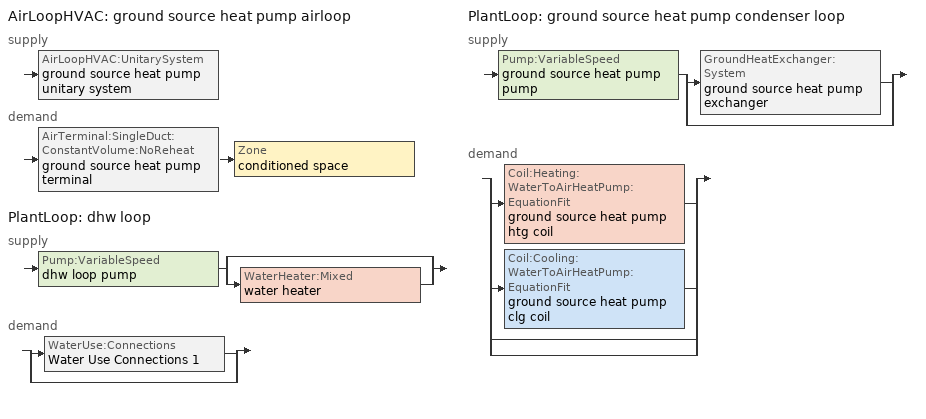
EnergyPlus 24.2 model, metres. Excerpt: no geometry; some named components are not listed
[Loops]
AirLoopHVAC 'ground source heat pump airloop'
 supply: AirLoopHVAC:UnitarySystem 'ground source heat pump unitary system'
 demand: AirTerminal:SingleDuct:ConstantVolume:NoReheat 'ground source heat pump terminal' > Zone 'conditioned space'
PlantLoop 'dhw loop'
 supply: Pump:VariableSpeed 'dhw loop pump' > split
  | bypass
  | WaterHeater:Mixed 'water heater'
 demand: split
  | WaterUse:Connections 'Water Use Connections 1'
  | bypass
PlantLoop 'ground source heat pump condenser loop'
 supply: Pump:VariableSpeed 'ground source heat pump pump' > split
  | GroundHeatExchanger:System 'ground source heat pump exchanger'
  | bypass
 demand: split
  | Coil:Heating:WaterToAirHeatPump:EquationFit 'ground source heat pump htg coil'
  | Coil:Cooling:WaterToAirHeatPump:EquationFit 'ground source heat pump clg coil'
  | bypass
  | bypass
[ZoneControl:Thermostat]
conditioned space Thermostat: Zone or ZoneList=conditioned space; Control Type Schedule=conditioned space Thermostat Schedule; Control 1=conditioned space temperature setpoint; Temperature Difference Between Cutout And Setpoint {deltaC}=0
[ThermostatSetpoint:DualSetpoint]
conditioned space temperature setpoint: Heating Setpoint Temperature Schedule=heating setpoint; Cooling Setpoint Temperature Schedule=cooling setpoint
[AirLoopHVAC:UnitarySystem] Control Type=Load; Controlling Zone or Thermostat Location=conditioned space; Dehumidification Control Type=None; Availability Schedule=Always On Discrete; Fan Placement=BlowThrough; DX Heating Coil Sizing Ratio=1; Use DOAS DX Cooling Coil=No; Minimum Supply Air Temperature {C}=2; Latent Load Control=SensibleOnlyLoadControl; Heating Supply Air Flow Rate Method=SupplyAirFlowRate; No Load Supply Air Flow Rate Method=SupplyAirFlowRate; No Load Supply Air Flow Rate {m3/s}=0; No Load Supply Air Flow Rate Control Set To Low Speed=Yes; Ancillary On-Cycle Electric Power {W}=0; Ancillary Off-Cycle Electric Power {W}=0
Name | Supply Fan | Supply Air Fan Operating Mode Schedule | Heating Coil | Cooling Supply Air Flow Rate Method | Heating Supply Air Flow Rate {m3/s} | Maximum Supply Air Temperature {C} | Maximum Outdoor Dry-Bulb Temperature for Supplemental Heater Operation {C} | Cooling Coil | Supplemental Heating Coil | Cooling Supply Air Flow Rate {m3/s}
unit heater unitary system | unit heater supply fan | unit heater auto fan schedule | unit heater htg coil | None | 0.00141584 | 48.8889 | 21
ground source heat pump unitary system | ground source heat pump supply fan | ground source heat pump auto fan schedule | ground source heat pump htg coil | SupplyAirFlowRate | 0.600789 | 93.3333 | 4.44444 | ground source heat pump clg coil | ground source heat pump backup htg coil | 0.567753
[Fan:SystemModel] Availability Schedule=Always On Discrete; Speed Control Method=Discrete; Electric Power Minimum Flow Rate Fraction=0.2; Design Pressure Rise {Pa}=500; Motor Efficiency=1; Motor In Air Stream Fraction=1; Design Electric Power Consumption {W}=Autosize; Design Power Sizing Method=PowerPerFlow; Electric Power Per Unit Flow Rate Per Unit Pressure {W/((m3/s)-Pa)}=1.66667; Fan Total Efficiency=0.7; Motor Loss Radiative Fraction=0
Name | Design Maximum Air Flow Rate {m3/s} | Electric Power Per Unit Flow Rate {W/(m3/s)} | Number of Speeds | Speed Flow Fraction 1 | Speed Electric Power Fraction 1 | Speed Flow Fraction 2 | Speed Electric Power Fraction 2
unit heater supply fan | 0.00141584 | 1e-06 | 1 | 1 | 1
ground source heat pump supply fan | 0.600789 | 794.58 | 2 | 0.94501 | 0.84394 | 1 | 1
[Coil:Heating:Fuel]
unit heater htg coil: Availability Schedule=Always On Discrete; Fuel Type=OtherFuel1; Burner Efficiency=0.3; Nominal Capacity {W}=0.293071; On Cycle Parasitic Electric Load {W}=0; Off Cycle Parasitic Fuel Load {W}=0
[AirTerminal:SingleDuct:ConstantVolume:NoReheat]
ground source heat pump terminal: Availability Schedule=Always On Discrete; Maximum Air Flow Rate {m3/s}=0.600789
[Zone equipment]
conditioned space: unit heater unitary system, ground source heat pump terminal
[AirLoopHVAC]
ground source heat pump airloop: Design Supply Air Flow Rate {m3/s}=0.600789; Design Return Air Flow Fraction of Supply Air Flow=1
[Sizing:System]
ground source heat pump airloop: Type of Load to Size On=Sensible; Design Outdoor Air Flow Rate {m3/s}=Autosize; Central Heating Maximum System Air Flow Ratio=0.3; Preheat Design Temperature {C}=7; Preheat Design Humidity Ratio {kgWater/kgDryAir}=0.008; Precool Design Temperature {C}=12.8; Precool Design Humidity Ratio {kgWater/kgDryAir}=0.008; Central Cooling Design Supply Air Temperature {C}=12.8; Central Heating Design Supply Air Temperature {C}=16.7; Type of Zone Sum to Use=NonCoincident; 100% Outdoor Air in Cooling=Yes; 100% Outdoor Air in Heating=Yes; Central Cooling Design Supply Air Humidity Ratio {kgWater/kgDryAir}=0.0085; Central Heating Design Supply Air Humidity Ratio {kgWater/kgDryAir}=0.008; Cooling Supply Air Flow Rate Method=DesignDay; Cooling Supply Air Flow Rate {m3/s}=0; Cooling Supply Air Flow Rate Per Floor Area {m3/s-m2}=0.00996765; Cooling Fraction of Autosized Cooling Supply Air Flow Rate=1; Cooling Supply Air Flow Rate Per Unit Cooling Capacity {m3/s-W}=3.94755e-05; Heating Supply Air Flow Rate Method=DesignDay; Heating Supply Air Flow Rate {m3/s}=0; Heating Supply Air Flow Rate Per Floor Area {m3/s-m2}=0.00996765; Heating Fraction of Autosized Heating Supply Air Flow Rate=1; Heating Fraction of Autosized Cooling Supply Air Flow Rate=1; Heating Supply Air Flow Rate Per Unit Heating Capacity {m3/s-W}=3.15882e-05; System Outdoor Air Method=ZoneSum; Zone Maximum Outdoor Air Fraction=1; Cooling Design Capacity Method=CoolingDesignCapacity; Cooling Design Capacity {W}=Autosize; Cooling Design Capacity Per Floor Area {W/m2}=234.7; Fraction of Autosized Cooling Design Capacity=1; Heating Design Capacity Method=HeatingDesignCapacity; Heating Design Capacity {W}=Autosize; Heating Design Capacity Per Floor Area {W/m2}=157; Fraction of Autosized Heating Design Capacity=1; Central Cooling Capacity Control Method=OnOff; Occupant Diversity=Autosize
[AvailabilityManager:Scheduled]
ground source heat pump airloop Availability Manager: Schedule=Always On Discrete
[Coil:Heating:WaterToAirHeatPump:EquationFit]
ground source heat pump htg coil: Rated Air Flow Rate {m3/s}=0.600789; Rated Water Flow Rate {m3/s}=0.000757082; Gross Rated Heating Capacity {W}=14100; Gross Rated Heating COP {W/W}=3.21972; Rated Entering Water Temperature {C}=15.5556; Rated Entering Air Dry-Bulb Temperature {C}=21.1111; Ratio of Rated Heating Capacity to Rated Cooling Capacity=1; Heating Capacity Curve=ground source heat pump htg cap curve; Heating Power Consumption Curve=ground source heat pump htg power curve; Part Load Fraction Correlation Curve=PLFCorrelationCurve 1
[Coil:Cooling:WaterToAirHeatPump:EquationFit]
ground source heat pump clg coil: Rated Air Flow Rate {m3/s}=0.567753; Rated Water Flow Rate {m3/s}=0.000757082; Gross Rated Total Cooling Capacity {W}=14100; Gross Rated Sensible Cooling Capacity {W}=10715.9; Gross Rated Cooling COP {W/W}=3.37548; Rated Entering Water Temperature {C}=26.6667; Rated Entering Air Dry-Bulb Temperature {C}=26.6667; Rated Entering Air Wet-Bulb Temperature {C}=19.4444; Total Cooling Capacity Curve=ground source heat pump clg total cap curve; Sensible Cooling Capacity Curve=ground source heat pump clg sens cap curve; Cooling Power Consumption Curve=ground source heat pump clg power curve; Part Load Fraction Correlation Curve=PLFCorrelationCurve; Nominal Time for Condensate Removal to Begin {s}=1000; Ratio of Initial Moisture Evaporation Rate and Steady State Latent Capacity=1.5; Maximum Cycling Rate {cycles/hr}=2.5; Latent Capacity Time Constant {s}=60; Fan Delay Time {s}=60
[Coil:Heating:Electric]
ground source heat pump backup htg coil: Availability Schedule=Always On Discrete; Efficiency=1; Nominal Capacity {W}=24000
[PlantLoop] Fluid Type=Water; Minimum Loop Flow Rate {m3/s}=0; Plant Loop Demand Calculation Scheme=SingleSetpoint; Common Pipe Simulation=None
Name | Plant Equipment Operation Scheme | Maximum Loop Temperature {C} | Minimum Loop Temperature {C} | Maximum Loop Flow Rate {m3/s} | Plant Loop Volume {m3} | Load Distribution Scheme
dhw loop | dhw loop Operation Schemes | 100 | 0 | 0.01 | 0.003 | Optimal
ground source heat pump condenser loop | ground source heat pump condenser loop Operation Schemes | 48.88889 | -2.85556 | 0.000757082 | Autocalculate | SequentialLoad
[Sizing:Plant] Loop Design Temperature Difference {deltaC}=5.55556; Sizing Option=NonCoincident; Zone Timesteps in Averaging Window=1; Coincident Sizing Factor Mode=None
Name | Loop Type | Design Loop Exit Temperature {C}
dhw loop | Heating | 56
ground source heat pump condenser loop | Condenser | 29.4444
[Pump:VariableSpeed] Motor Efficiency=0.85; Fraction of Motor Inefficiencies to Fluid Stream=0; Coefficient 1 of the Part Load Performance Curve=0; Coefficient 2 of the Part Load Performance Curve=1; Coefficient 3 of the Part Load Performance Curve=0; Coefficient 4 of the Part Load Performance Curve=0; Design Minimum Flow Rate {m3/s}=0; Pump Control Type=Intermittent; Skin Loss Radiative Fraction=0.5; Design Power Sizing Method=PowerPerFlowPerPressure; Design Electric Power per Unit Flow Rate {W/(m3/s)}=348701.1; Design Shaft Power per Unit Flow Rate per Unit Head {W/((m3/s)-Pa)}=1.28205; Design Minimum Flow Rate Fraction=0
Name | Design Maximum Flow Rate {m3/s} | Design Pump Head {Pa} | Design Power Consumption {W}
dhw loop pump | 0.01 | 1 | 0
ground source heat pump pump | 0.0120278 | 20000 | 320.741
[WaterHeater:Mixed]
water heater: Tank Volume {m3}=0.221447; Setpoint Temperature Schedule=water heater setpoint; Deadband Temperature Difference {deltaC}=2; Maximum Temperature Limit {C}=99; Heater Control Type=Cycle; Heater Maximum Capacity {W}=5500.06; Heater Minimum Capacity {W}=0; Heater Ignition Minimum Flow Rate {m3/s}=0; Heater Ignition Delay {s}=0; Heater Fuel Type=Electricity; Heater Thermal Efficiency=1; Off Cycle Parasitic Fuel Consumption Rate {W}=0; Off Cycle Parasitic Fuel Type=Electricity; Off Cycle Parasitic Heat Fraction to Tank=0; On Cycle Parasitic Fuel Consumption Rate {W}=0; On Cycle Parasitic Fuel Type=Electricity; On Cycle Parasitic Heat Fraction to Tank=0; Ambient Temperature Indicator=Zone; Ambient Temperature Zone=conditioned space; Off Cycle Loss Coefficient to Ambient Temperature {W/K}=2.89744; Off Cycle Loss Fraction to Zone=1; On Cycle Loss Coefficient to Ambient Temperature {W/K}=2.89744; On Cycle Loss Fraction to Zone=1; Use Side Effectiveness=1; Source Side Effectiveness=1; Use Side Design Flow Rate {m3/s}=Autosize; Source Side Design Flow Rate {m3/s}=Autosize; Indirect Water Heating Recovery Time {hr}=1.5; Source Side Flow Control Mode=IndirectHeatPrimarySetpoint
[WaterHeater:Sizing]
water heater: Design Mode=PeakDraw; Time Storage Can Meet Peak Draw {hr}=0.538503; Time for Tank Recovery {hr}=0; Nominal Tank Volume for Autosizing Plant Connections {m3}=1
[SetpointManager:Scheduled]
Setpoint Manager Scheduled 1: Control Variable=Temperature; Schedule=dhw temp
[WaterUse:Connections]
Water Use Connections 1: Drain Water Heat Exchanger Type=None; Drain Water Heat Exchanger Destination=Plant; Water Use Equipment Name 1=dhw fixtures; Water Use Equipment Name 2=dhw distribution waste; Water Use Equipment Name 3=clothes washer; Water Use Equipment Name 4=dishwasher
[WaterUse:Equipment]
Name | Peak Flow Rate {m3/s} | Flow Rate Fraction Schedule | Target Temperature Schedule
dhw fixtures | 2.41897e-06 | dhw fixtures schedule | mixed water temperature schedule
dhw distribution waste | 7.3333e-07 | dhw fixtures schedule | mixed water temperature schedule
clothes washer | 9.69919e-07 | clothes washer schedule
dishwasher | 2.90872e-07 | dishwasher schedule
[PlantEquipmentOperationSchemes] Control Scheme Schedule Name 1=Always On Discrete
Name | Control Scheme Object Type 1 | Control Scheme Name 1
dhw loop Operation Schemes | PlantEquipmentOperation:HeatingLoad | dhw loop Heating Operation Scheme
ground source heat pump condenser loop Operation Schemes | PlantEquipmentOperation:Uncontrolled | ground source heat pump condenser loop Uncontrolled Operation Scheme
[PlantEquipmentOperation:HeatingLoad]
dhw loop Heating Operation Scheme: Load Range Lower Limit 1 {W}=0; Load Range Upper Limit 1 {W}=1000000000; Range Equipment List Name 1=dhw loop Heating Equipment List
[PlantEquipmentList]
dhw loop Heating Equipment List: WaterHeater:Mixed, water heater
ground source heat pump condenser loop Uncontrolled Equipment List: GroundHeatExchanger:System, ground source heat pump exchanger
[SetpointManager:FollowGroundTemperature]
ground source heat pump condenser loop temp: Control Variable=Temperature; Offset Temperature Difference {deltaC}=0; Maximum Setpoint Temperature {C}=48.88889; Minimum Setpoint Temperature {C}=-2.85556
[PlantEquipmentOperation:Uncontrolled]
ground source heat pump condenser loop Uncontrolled Operation Scheme: Equipment List=ground source heat pump condenser loop Uncontrolled Equipment List
[EnergyManagementSystem:GlobalVariable]
ground_source_heat_pump_airloop_Fan_RTF
infil_program_Qfan
infil_program_Qinf
natural_vent_program_Qnv
natural_vent_program_Qwhf
[EnergyManagementSystem:InternalVariable]
Name | Internal Data Index Key | Internal Data Type
ground_source_heat_pump_airloop_max_sup_fan_mfr | ground source heat pump supply fan | Fan Maximum Mass Flow Rate
ground_source_heat_pump_pump_rated_mfr | ground source heat pump pump | Pump Maximum Mass Flow Rate
[EnergyManagementSystem:Sensor]
Name | Output:Variable or Output:Meter Index Key | Output:Variable or Output:Meter
airflow_gain | infil flow | Infiltration Sensible Heat Gain Energy
airflow_gain_1 | natural vent flow | Infiltration Sensible Heat Gain Energy
airflow_gain_2 | whole house fan flow | Infiltration Sensible Heat Gain Energy
airflow_loss | infil flow | Infiltration Sensible Heat Loss Energy
airflow_loss_1 | natural vent flow | Infiltration Sensible Heat Loss Energy
airflow_loss_2 | whole house fan flow | Infiltration Sensible Heat Loss Energy
clg_load_cond |  | Cooling:EnergyTransfer:Zone:CONDITIONED SPACE
clg_sp_s; clg_sp_s_1 | cooling setpoint | Schedule Value
clothes_dryer_exhaust_0_sch_s | clothes dryer exhaust 0 schedule | Schedule Value
conditioned_space_clg_unmet_s | conditioned space | Zone Cooling Setpoint Not Met Time
conditioned_space_htg_unmet_s | conditioned space | Zone Heating Setpoint Not Met Time
cool_season | cooling season schedule | Schedule Value
dhw_loss | water heater | Water Heater Heat Loss Energy
dhw_rtf | water heater | Water Heater Runtime Fraction
fridge_tin_s; tin_s; tin_s_1 | conditioned space | Zone Mean Air Temperature
ground_source_heat_pump_airloop_Fan_RTF_s | ground source heat pump supply fan | Fan Runtime Fraction Speed 1
ground_source_heat_pump_airloop_Fan_RTF_s_1 | ground source heat pump supply fan | Fan Runtime Fraction Speed 2
ground_source_heat_pump_backup_htg_coil_s; ground_source_heat_pump_backup_htg_coil_s_1 | ground source heat pump backup htg coil | Heating Coil Heating Energy
ground_source_heat_pump_clg_coil_s; ground_source_heat_pump_clg_coil_s_1 | ground source heat pump clg coil | Cooling Coil Total Cooling Energy
ground_source_heat_pump_htg_coil_s; ground_source_heat_pump_htg_coil_s_1 | ground source heat pump htg coil | Heating Coil Heating Energy
ground_source_heat_pump_pump_mfr_s | ground source heat pump pump | Pump Mass Flow Rate
ground_source_heat_pump_pump_s | ground source heat pump pump | Pump Electricity Energy
ground_source_heat_pump_supply_fan_s | ground source heat pump supply fan | Fan Electricity Energy
ground_source_heat_pump_unitary_system_plr_s | ground source heat pump unitary system | Unitary System Part Load Ratio
htg_load_cond |  | Heating:EnergyTransfer:Zone:CONDITIONED SPACE
htg_sp_s; htg_sp_s_1 | heating setpoint | Schedule Value
ig_ee_conv | clothes dryer | Electric Equipment Convective Heating Energy
ig_ee_conv_1 | clothes washer | Electric Equipment Convective Heating Energy
ig_ee_conv_2 | cooking range | Electric Equipment Convective Heating Energy
ig_ee_conv_3 | dishwasher | Electric Equipment Convective Heating Energy
ig_ee_conv_4 | fridge | Electric Equipment Convective Heating Energy
ig_ee_conv_5 | misc plug loads | Electric Equipment Convective Heating Energy
ig_ee_conv_6 | whole house fan | Electric Equipment Convective Heating Energy
ig_ee_rad | clothes dryer | Electric Equipment Radiant Heating Energy
ig_ee_rad_1 | clothes washer | Electric Equipment Radiant Heating Energy
ig_ee_rad_2 | cooking range | Electric Equipment Radiant Heating Energy
ig_ee_rad_3 | dishwasher | Electric Equipment Radiant Heating Energy
ig_ee_rad_4 | fridge | Electric Equipment Radiant Heating Energy
ig_ee_rad_5 | misc plug loads | Electric Equipment Radiant Heating Energy
ig_ee_rad_6 | whole house fan | Electric Equipment Radiant Heating Energy
ig_lgt_conv | interior lighting | Lights Convective Heating Energy
ig_lgt_rad | interior lighting | Lights Radiant Heating Energy
ig_lgt_vis | interior lighting | Lights Visible Radiation Heating Energy
ig_oe_conv | clothes dryer 1 | Other Equipment Convective Heating Energy
ig_oe_conv_1 | cooking range 1 | Other Equipment Convective Heating Energy
ig_oe_conv_2 | general water use latent | Other Equipment Convective Heating Energy
ig_oe_conv_3 | general water use sensible | Other Equipment Convective Heating Energy
ig_oe_conv_4 | water heater energy adjustment1 | Other Equipment Convective Heating Energy
ig_oe_rad | clothes dryer 1 | Other Equipment Radiant Heating Energy
ig_oe_rad_1 | cooking range 1 | Other Equipment Radiant Heating Energy
ig_oe_rad_2 | general water use latent | Other Equipment Radiant Heating Energy
ig_oe_rad_3 | general water use sensible | Other Equipment Radiant Heating Energy
ig_oe_rad_4 | water heater energy adjustment1 | Other Equipment Radiant Heating Energy
ig_ppl_conv | occupants | People Convective Heating Energy
ig_ppl_rad | occupants | People Radiant Heating Energy
im_conv | furniture mass conditioned space 1 | Surface Inside Face Convection Heat Gain Energy
im_conv_1 | partition wall mass | Surface Inside Face Convection Heat Gain Energy
im_ig | furniture mass conditioned space 1 | Surface Inside Face Internal Gains Radiation Heat Gain Energy
im_ig_1 | partition wall mass | Surface Inside Face Internal Gains Radiation Heat Gain Energy
im_lgt | furniture mass conditioned space 1 | Surface Inside Face Lights Radiation Heat Gain Energy
im_lgt_1 | partition wall mass | Surface Inside Face Lights Radiation Heat Gain Energy
im_sol | furniture mass conditioned space 1 | Surface Inside Face Solar Radiation Heat Gain Energy
im_sol_1 | partition wall mass | Surface Inside Face Solar Radiation Heat Gain Energy
im_surf | furniture mass conditioned space 1 | Surface Inside Face Net Surface Thermal Radiation Heat Gain Energy
im_surf_1 | partition wall mass | Surface Inside Face Net Surface Thermal Radiation Heat Gain Energy
mv_conv | mech vent house fan | Electric Equipment Convective Heating Energy
mv_conv_1 | mech vent house fan cfis | Electric Equipment Convective Heating Energy
mv_conv_2 | mech vent house fan latent load | Other Equipment Convective Heating Energy
mv_conv_3 | mech vent house fan sensible load | Other Equipment Convective Heating Energy
mv_rad | mech vent house fan | Electric Equipment Radiant Heating Energy
mv_rad_1 | mech vent house fan cfis | Electric Equipment Radiant Heating Energy
mv_rad_2 | mech vent house fan latent load | Other Equipment Radiant Heating Energy
mv_rad_3 | mech vent house fan sensible load | Other Equipment Radiant Heating Energy
natural_vent_s | natural vent schedule | Schedule Value
out_pb_s |  | Site Outdoor Air Barometric Pressure
out_wt_s |  | Site Outdoor Air Humidity Ratio
site_vw_s |  | Site Wind Speed
ss_back_out | Window1 | Surface Window Shortwave from Zone Back Out Window Heat Transfer Rate
ss_back_out_1 | Window11 | Surface Window Shortwave from Zone Back Out Window Heat Transfer Rate
ss_back_out_10 | Window7 | Surface Window Shortwave from Zone Back Out Window Heat Transfer Rate
ss_back_out_11 | Window8 | Surface Window Shortwave from Zone Back Out Window Heat Transfer Rate
ss_back_out_12 | Window9 | Surface Window Shortwave from Zone Back Out Window Heat Transfer Rate
ss_back_out_2 | Window15 | Surface Window Shortwave from Zone Back Out Window Heat Transfer Rate
ss_back_out_3 | Window16 | Surface Window Shortwave from Zone Back Out Window Heat Transfer Rate
ss_back_out_4 | Window17 | Surface Window Shortwave from Zone Back Out Window Heat Transfer Rate
ss_back_out_5 | Window18 | Surface Window Shortwave from Zone Back Out Window Heat Transfer Rate
ss_back_out_6 | Window19 | Surface Window Shortwave from Zone Back Out Window Heat Transfer Rate
ss_back_out_7 | Window2 | Surface Window Shortwave from Zone Back Out Window Heat Transfer Rate
ss_back_out_8 | Window3 | Surface Window Shortwave from Zone Back Out Window Heat Transfer Rate
ss_back_out_9 | Window6 | Surface Window Shortwave from Zone Back Out Window Heat Transfer Rate
ss_conv | Door1 | Surface Inside Face Convection Heat Gain Energy
ss_conv_1 | Door2 | Surface Inside Face Convection Heat Gain Energy
ss_conv_10 | Window2 | Surface Inside Face Convection Heat Gain Energy
ss_conv_11 | Window3 | Surface Inside Face Convection Heat Gain Energy
ss_conv_12 | Window6 | Surface Inside Face Convection Heat Gain Energy
ss_conv_13 | Window7 | Surface Inside Face Convection Heat Gain Energy
ss_conv_14 | Window8 | Surface Inside Face Convection Heat Gain Energy
ss_conv_15 | Window9 | Surface Inside Face Convection Heat Gain Energy
ss_conv_2 | Door4 | Surface Inside Face Convection Heat Gain Energy
ss_conv_3 | Window1 | Surface Inside Face Convection Heat Gain Energy
ss_conv_4 | Window11 | Surface Inside Face Convection Heat Gain Energy
ss_conv_5 | Window15 | Surface Inside Face Convection Heat Gain Energy
ss_conv_6 | Window16 | Surface Inside Face Convection Heat Gain Energy
ss_conv_7 | Window17 | Surface Inside Face Convection Heat Gain Energy
ss_conv_8 | Window18 | Surface Inside Face Convection Heat Gain Energy
ss_conv_9 | Window19 | Surface Inside Face Convection Heat Gain Energy
ss_ig | Door1 | Surface Inside Face Internal Gains Radiation Heat Gain Energy
ss_ig_1 | Door2 | Surface Inside Face Internal Gains Radiation Heat Gain Energy
ss_ig_10 | Window2 | Surface Inside Face Internal Gains Radiation Heat Gain Energy
ss_ig_11 | Window3 | Surface Inside Face Internal Gains Radiation Heat Gain Energy
ss_ig_12 | Window6 | Surface Inside Face Internal Gains Radiation Heat Gain Energy
ss_ig_13 | Window7 | Surface Inside Face Internal Gains Radiation Heat Gain Energy
ss_ig_14 | Window8 | Surface Inside Face Internal Gains Radiation Heat Gain Energy
ss_ig_15 | Window9 | Surface Inside Face Internal Gains Radiation Heat Gain Energy
ss_ig_2 | Door4 | Surface Inside Face Internal Gains Radiation Heat Gain Energy
ss_ig_3 | Window1 | Surface Inside Face Internal Gains Radiation Heat Gain Energy
ss_ig_4 | Window11 | Surface Inside Face Internal Gains Radiation Heat Gain Energy
ss_ig_5 | Window15 | Surface Inside Face Internal Gains Radiation Heat Gain Energy
ss_ig_6 | Window16 | Surface Inside Face Internal Gains Radiation Heat Gain Energy
ss_ig_7 | Window17 | Surface Inside Face Internal Gains Radiation Heat Gain Energy
ss_ig_8 | Window18 | Surface Inside Face Internal Gains Radiation Heat Gain Energy
ss_ig_9 | Window19 | Surface Inside Face Internal Gains Radiation Heat Gain Energy
ss_lgt | Door1 | Surface Inside Face Lights Radiation Heat Gain Energy
ss_lgt_1 | Door2 | Surface Inside Face Lights Radiation Heat Gain Energy
ss_lgt_2 | Door4 | Surface Inside Face Lights Radiation Heat Gain Energy
ss_sol | Door1 | Surface Inside Face Solar Radiation Heat Gain Energy
ss_sol_1 | Door2 | Surface Inside Face Solar Radiation Heat Gain Energy
ss_sol_2 | Door4 | Surface Inside Face Solar Radiation Heat Gain Energy
ss_surf | Door1 | Surface Inside Face Net Surface Thermal Radiation Heat Gain Energy
ss_surf_1 | Door2 | Surface Inside Face Net Surface Thermal Radiation Heat Gain Energy
ss_surf_10 | Window2 | Surface Inside Face Net Surface Thermal Radiation Heat Gain Energy
ss_surf_11 | Window3 | Surface Inside Face Net Surface Thermal Radiation Heat Gain Energy
ss_surf_12 | Window6 | Surface Inside Face Net Surface Thermal Radiation Heat Gain Energy
ss_surf_13 | Window7 | Surface Inside Face Net Surface Thermal Radiation Heat Gain Energy
ss_surf_14 | Window8 | Surface Inside Face Net Surface Thermal Radiation Heat Gain Energy
ss_surf_15 | Window9 | Surface Inside Face Net Surface Thermal Radiation Heat Gain Energy
ss_surf_2 | Door4 | Surface Inside Face Net Surface Thermal Radiation Heat Gain Energy
ss_surf_3 | Window1 | Surface Inside Face Net Surface Thermal Radiation Heat Gain Energy
ss_surf_4 | Window11 | Surface Inside Face Net Surface Thermal Radiation Heat Gain Energy
ss_surf_5 | Window15 | Surface Inside Face Net Surface Thermal Radiation Heat Gain Energy
ss_surf_6 | Window16 | Surface Inside Face Net Surface Thermal Radiation Heat Gain Energy
ss_surf_7 | Window17 | Surface Inside Face Net Surface Thermal Radiation Heat Gain Energy
ss_surf_8 | Window18 | Surface Inside Face Net Surface Thermal Radiation Heat Gain Energy
ss_surf_9 | Window19 | Surface Inside Face Net Surface Thermal Radiation Heat Gain Energy
ss_trans_in | Window1 | Surface Window Transmitted Solar Radiation Rate
ss_trans_in_1 | Window11 | Surface Window Transmitted Solar Radiation Rate
ss_trans_in_10 | Window7 | Surface Window Transmitted Solar Radiation Rate
ss_trans_in_11 | Window8 | Surface Window Transmitted Solar Radiation Rate
ss_trans_in_12 | Window9 | Surface Window Transmitted Solar Radiation Rate
ss_trans_in_2 | Window15 | Surface Window Transmitted Solar Radiation Rate
ss_trans_in_3 | Window16 | Surface Window Transmitted Solar Radiation Rate
ss_trans_in_4 | Window17 | Surface Window Transmitted Solar Radiation Rate
ss_trans_in_5 | Window18 | Surface Window Transmitted Solar Radiation Rate
ss_trans_in_6 | Window19 | Surface Window Transmitted Solar Radiation Rate
ss_trans_in_7 | Window2 | Surface Window Transmitted Solar Radiation Rate
ss_trans_in_8 | Window3 | Surface Window Transmitted Solar Radiation Rate
ss_trans_in_9 | Window6 | Surface Window Transmitted Solar Radiation Rate
ss_trans_out | Window1 | Surface Inside Face Initial Transmitted Diffuse Transmitted Out Window Solar Radiation Rate
ss_trans_out_1 | Window11 | Surface Inside Face Initial Transmitted Diffuse Transmitted Out Window Solar Radiation Rate
ss_trans_out_10 | Window7 | Surface Inside Face Initial Transmitted Diffuse Transmitted Out Window Solar Radiation Rate
ss_trans_out_11 | Window8 | Surface Inside Face Initial Transmitted Diffuse Transmitted Out Window Solar Radiation Rate
ss_trans_out_12 | Window9 | Surface Inside Face Initial Transmitted Diffuse Transmitted Out Window Solar Radiation Rate
ss_trans_out_2 | Window15 | Surface Inside Face Initial Transmitted Diffuse Transmitted Out Window Solar Radiation Rate
ss_trans_out_3 | Window16 | Surface Inside Face Initial Transmitted Diffuse Transmitted Out Window Solar Radiation Rate
ss_trans_out_4 | Window17 | Surface Inside Face Initial Transmitted Diffuse Transmitted Out Window Solar Radiation Rate
ss_trans_out_5 | Window18 | Surface Inside Face Initial Transmitted Diffuse Transmitted Out Window Solar Radiation Rate
ss_trans_out_6 | Window19 | Surface Inside Face Initial Transmitted Diffuse Transmitted Out Window Solar Radiation Rate
ss_trans_out_7 | Window2 | Surface Inside Face Initial Transmitted Diffuse Transmitted Out Window Solar Radiation Rate
ss_trans_out_8 | Window3 | Surface Inside Face Initial Transmitted Diffuse Transmitted Out Window Solar Radiation Rate
ss_trans_out_9 | Window6 | Surface Inside Face Initial Transmitted Diffuse Transmitted Out Window Solar Radiation Rate
s_conv | Floor1 | Surface Inside Face Convection Heat Gain Energy
s_conv_1 | Floor2 | Surface Inside Face Convection Heat Gain Energy
s_conv_10 | RimJoist2:180 | Surface Inside Face Convection Heat Gain Energy
s_conv_11 | RimJoist2:270 | Surface Inside Face Convection Heat Gain Energy
s_conv_12 | RimJoist2:90 | Surface Inside Face Convection Heat Gain Energy
s_conv_13 | Roof2:0 | Surface Inside Face Convection Heat Gain Energy
s_conv_14 | Roof2:180 | Surface Inside Face Convection Heat Gain Energy
s_conv_15 | Roof2:270 | Surface Inside Face Convection Heat Gain Energy
s_conv_16 | Roof2:90 | Surface Inside Face Convection Heat Gain Energy
s_conv_17 | Slab1 | Surface Inside Face Convection Heat Gain Energy
s_conv_18 | Wall1:0 | Surface Inside Face Convection Heat Gain Energy
s_conv_19 | Wall1:180 | Surface Inside Face Convection Heat Gain Energy
s_conv_2 | FoundationWall1 | Surface Inside Face Convection Heat Gain Energy
s_conv_20 | Wall1:270 | Surface Inside Face Convection Heat Gain Energy
s_conv_21 | Wall1:90 | Surface Inside Face Convection Heat Gain Energy
s_conv_22 | Wall2:0 | Surface Inside Face Convection Heat Gain Energy
s_conv_23 | Wall2:180 | Surface Inside Face Convection Heat Gain Energy
s_conv_24 | Wall2:270 | Surface Inside Face Convection Heat Gain Energy
s_conv_25 | Wall2:90 | Surface Inside Face Convection Heat Gain Energy
s_conv_26 | Wall3:0 | Surface Inside Face Convection Heat Gain Energy
s_conv_27 | Wall3:180 | Surface Inside Face Convection Heat Gain Energy
s_conv_28 | Wall3:270 | Surface Inside Face Convection Heat Gain Energy
s_conv_29 | Wall3:90 | Surface Inside Face Convection Heat Gain Energy
s_conv_3 | inferred conditioned ceiling | Surface Inside Face Convection Heat Gain Energy
s_conv_4 | inferred conditioned floor | Surface Inside Face Convection Heat Gain Energy
s_conv_5 | RimJoist1:0 | Surface Inside Face Convection Heat Gain Energy
s_conv_6 | RimJoist1:180 | Surface Inside Face Convection Heat Gain Energy
s_conv_7 | RimJoist1:270 | Surface Inside Face Convection Heat Gain Energy
s_conv_8 | RimJoist1:90 | Surface Inside Face Convection Heat Gain Energy
s_conv_9 | RimJoist2:0 | Surface Inside Face Convection Heat Gain Energy
s_ig | Floor1 | Surface Inside Face Internal Gains Radiation Heat Gain Energy
s_ig_1 | Floor2 | Surface Inside Face Internal Gains Radiation Heat Gain Energy
s_ig_10 | RimJoist2:180 | Surface Inside Face Internal Gains Radiation Heat Gain Energy
s_ig_11 | RimJoist2:270 | Surface Inside Face Internal Gains Radiation Heat Gain Energy
s_ig_12 | RimJoist2:90 | Surface Inside Face Internal Gains Radiation Heat Gain Energy
s_ig_13 | Roof2:0 | Surface Inside Face Internal Gains Radiation Heat Gain Energy
s_ig_14 | Roof2:180 | Surface Inside Face Internal Gains Radiation Heat Gain Energy
s_ig_15 | Roof2:270 | Surface Inside Face Internal Gains Radiation Heat Gain Energy
s_ig_16 | Roof2:90 | Surface Inside Face Internal Gains Radiation Heat Gain Energy
s_ig_17 | Slab1 | Surface Inside Face Internal Gains Radiation Heat Gain Energy
s_ig_18 | Wall1:0 | Surface Inside Face Internal Gains Radiation Heat Gain Energy
s_ig_19 | Wall1:180 | Surface Inside Face Internal Gains Radiation Heat Gain Energy
s_ig_2 | FoundationWall1 | Surface Inside Face Internal Gains Radiation Heat Gain Energy
s_ig_20 | Wall1:270 | Surface Inside Face Internal Gains Radiation Heat Gain Energy
s_ig_21 | Wall1:90 | Surface Inside Face Internal Gains Radiation Heat Gain Energy
s_ig_22 | Wall2:0 | Surface Inside Face Internal Gains Radiation Heat Gain Energy
s_ig_23 | Wall2:180 | Surface Inside Face Internal Gains Radiation Heat Gain Energy
s_ig_24 | Wall2:270 | Surface Inside Face Internal Gains Radiation Heat Gain Energy
s_ig_25 | Wall2:90 | Surface Inside Face Internal Gains Radiation Heat Gain Energy
s_ig_26 | Wall3:0 | Surface Inside Face Internal Gains Radiation Heat Gain Energy
s_ig_27 | Wall3:180 | Surface Inside Face Internal Gains Radiation Heat Gain Energy
s_ig_28 | Wall3:270 | Surface Inside Face Internal Gains Radiation Heat Gain Energy
s_ig_29 | Wall3:90 | Surface Inside Face Internal Gains Radiation Heat Gain Energy
s_ig_3 | inferred conditioned ceiling | Surface Inside Face Internal Gains Radiation Heat Gain Energy
s_ig_4 | inferred conditioned floor | Surface Inside Face Internal Gains Radiation Heat Gain Energy
s_ig_5 | RimJoist1:0 | Surface Inside Face Internal Gains Radiation Heat Gain Energy
s_ig_6 | RimJoist1:180 | Surface Inside Face Internal Gains Radiation Heat Gain Energy
s_ig_7 | RimJoist1:270 | Surface Inside Face Internal Gains Radiation Heat Gain Energy
s_ig_8 | RimJoist1:90 | Surface Inside Face Internal Gains Radiation Heat Gain Energy
s_ig_9 | RimJoist2:0 | Surface Inside Face Internal Gains Radiation Heat Gain Energy
s_lgt | Floor1 | Surface Inside Face Lights Radiation Heat Gain Energy
s_lgt_1 | Floor2 | Surface Inside Face Lights Radiation Heat Gain Energy
s_lgt_10 | RimJoist2:180 | Surface Inside Face Lights Radiation Heat Gain Energy
s_lgt_11 | RimJoist2:270 | Surface Inside Face Lights Radiation Heat Gain Energy
s_lgt_12 | RimJoist2:90 | Surface Inside Face Lights Radiation Heat Gain Energy
s_lgt_13 | Roof2:0 | Surface Inside Face Lights Radiation Heat Gain Energy
s_lgt_14 | Roof2:180 | Surface Inside Face Lights Radiation Heat Gain Energy
s_lgt_15 | Roof2:270 | Surface Inside Face Lights Radiation Heat Gain Energy
s_lgt_16 | Roof2:90 | Surface Inside Face Lights Radiation Heat Gain Energy
s_lgt_17 | Slab1 | Surface Inside Face Lights Radiation Heat Gain Energy
s_lgt_18 | Wall1:0 | Surface Inside Face Lights Radiation Heat Gain Energy
s_lgt_19 | Wall1:180 | Surface Inside Face Lights Radiation Heat Gain Energy
s_lgt_2 | FoundationWall1 | Surface Inside Face Lights Radiation Heat Gain Energy
s_lgt_20 | Wall1:270 | Surface Inside Face Lights Radiation Heat Gain Energy
s_lgt_21 | Wall1:90 | Surface Inside Face Lights Radiation Heat Gain Energy
s_lgt_22 | Wall2:0 | Surface Inside Face Lights Radiation Heat Gain Energy
s_lgt_23 | Wall2:180 | Surface Inside Face Lights Radiation Heat Gain Energy
s_lgt_24 | Wall2:270 | Surface Inside Face Lights Radiation Heat Gain Energy
s_lgt_25 | Wall2:90 | Surface Inside Face Lights Radiation Heat Gain Energy
s_lgt_26 | Wall3:0 | Surface Inside Face Lights Radiation Heat Gain Energy
s_lgt_27 | Wall3:180 | Surface Inside Face Lights Radiation Heat Gain Energy
s_lgt_28 | Wall3:270 | Surface Inside Face Lights Radiation Heat Gain Energy
s_lgt_29 | Wall3:90 | Surface Inside Face Lights Radiation Heat Gain Energy
s_lgt_3 | inferred conditioned ceiling | Surface Inside Face Lights Radiation Heat Gain Energy
s_lgt_4 | inferred conditioned floor | Surface Inside Face Lights Radiation Heat Gain Energy
s_lgt_5 | RimJoist1:0 | Surface Inside Face Lights Radiation Heat Gain Energy
s_lgt_6 | RimJoist1:180 | Surface Inside Face Lights Radiation Heat Gain Energy
s_lgt_7 | RimJoist1:270 | Surface Inside Face Lights Radiation Heat Gain Energy
s_lgt_8 | RimJoist1:90 | Surface Inside Face Lights Radiation Heat Gain Energy
s_lgt_9 | RimJoist2:0 | Surface Inside Face Lights Radiation Heat Gain Energy
s_sol | Floor1 | Surface Inside Face Solar Radiation Heat Gain Energy
s_sol_1 | Floor2 | Surface Inside Face Solar Radiation Heat Gain Energy
s_sol_10 | RimJoist2:180 | Surface Inside Face Solar Radiation Heat Gain Energy
s_sol_11 | RimJoist2:270 | Surface Inside Face Solar Radiation Heat Gain Energy
s_sol_12 | RimJoist2:90 | Surface Inside Face Solar Radiation Heat Gain Energy
s_sol_13 | Roof2:0 | Surface Inside Face Solar Radiation Heat Gain Energy
s_sol_14 | Roof2:180 | Surface Inside Face Solar Radiation Heat Gain Energy
s_sol_15 | Roof2:270 | Surface Inside Face Solar Radiation Heat Gain Energy
s_sol_16 | Roof2:90 | Surface Inside Face Solar Radiation Heat Gain Energy
s_sol_17 | Slab1 | Surface Inside Face Solar Radiation Heat Gain Energy
s_sol_18 | Wall1:0 | Surface Inside Face Solar Radiation Heat Gain Energy
s_sol_19 | Wall1:180 | Surface Inside Face Solar Radiation Heat Gain Energy
s_sol_2 | FoundationWall1 | Surface Inside Face Solar Radiation Heat Gain Energy
s_sol_20 | Wall1:270 | Surface Inside Face Solar Radiation Heat Gain Energy
s_sol_21 | Wall1:90 | Surface Inside Face Solar Radiation Heat Gain Energy
s_sol_22 | Wall2:0 | Surface Inside Face Solar Radiation Heat Gain Energy
s_sol_23 | Wall2:180 | Surface Inside Face Solar Radiation Heat Gain Energy
s_sol_24 | Wall2:270 | Surface Inside Face Solar Radiation Heat Gain Energy
s_sol_25 | Wall2:90 | Surface Inside Face Solar Radiation Heat Gain Energy
s_sol_26 | Wall3:0 | Surface Inside Face Solar Radiation Heat Gain Energy
s_sol_27 | Wall3:180 | Surface Inside Face Solar Radiation Heat Gain Energy
s_sol_28 | Wall3:270 | Surface Inside Face Solar Radiation Heat Gain Energy
s_sol_29 | Wall3:90 | Surface Inside Face Solar Radiation Heat Gain Energy
s_sol_3 | inferred conditioned ceiling | Surface Inside Face Solar Radiation Heat Gain Energy
s_sol_4 | inferred conditioned floor | Surface Inside Face Solar Radiation Heat Gain Energy
s_sol_5 | RimJoist1:0 | Surface Inside Face Solar Radiation Heat Gain Energy
s_sol_6 | RimJoist1:180 | Surface Inside Face Solar Radiation Heat Gain Energy
s_sol_7 | RimJoist1:270 | Surface Inside Face Solar Radiation Heat Gain Energy
s_sol_8 | RimJoist1:90 | Surface Inside Face Solar Radiation Heat Gain Energy
s_sol_9 | RimJoist2:0 | Surface Inside Face Solar Radiation Heat Gain Energy
s_surf | Floor1 | Surface Inside Face Net Surface Thermal Radiation Heat Gain Energy
s_surf_1 | Floor2 | Surface Inside Face Net Surface Thermal Radiation Heat Gain Energy
s_surf_10 | RimJoist2:180 | Surface Inside Face Net Surface Thermal Radiation Heat Gain Energy
s_surf_11 | RimJoist2:270 | Surface Inside Face Net Surface Thermal Radiation Heat Gain Energy
s_surf_12 | RimJoist2:90 | Surface Inside Face Net Surface Thermal Radiation Heat Gain Energy
s_surf_13 | Roof2:0 | Surface Inside Face Net Surface Thermal Radiation Heat Gain Energy
s_surf_14 | Roof2:180 | Surface Inside Face Net Surface Thermal Radiation Heat Gain Energy
s_surf_15 | Roof2:270 | Surface Inside Face Net Surface Thermal Radiation Heat Gain Energy
s_surf_16 | Roof2:90 | Surface Inside Face Net Surface Thermal Radiation Heat Gain Energy
s_surf_17 | Slab1 | Surface Inside Face Net Surface Thermal Radiation Heat Gain Energy
s_surf_18 | Wall1:0 | Surface Inside Face Net Surface Thermal Radiation Heat Gain Energy
s_surf_19 | Wall1:180 | Surface Inside Face Net Surface Thermal Radiation Heat Gain Energy
s_surf_2 | FoundationWall1 | Surface Inside Face Net Surface Thermal Radiation Heat Gain Energy
s_surf_20 | Wall1:270 | Surface Inside Face Net Surface Thermal Radiation Heat Gain Energy
s_surf_21 | Wall1:90 | Surface Inside Face Net Surface Thermal Radiation Heat Gain Energy
s_surf_22 | Wall2:0 | Surface Inside Face Net Surface Thermal Radiation Heat Gain Energy
s_surf_23 | Wall2:180 | Surface Inside Face Net Surface Thermal Radiation Heat Gain Energy
s_surf_24 | Wall2:270 | Surface Inside Face Net Surface Thermal Radiation Heat Gain Energy
s_surf_25 | Wall2:90 | Surface Inside Face Net Surface Thermal Radiation Heat Gain Energy
s_surf_26 | Wall3:0 | Surface Inside Face Net Surface Thermal Radiation Heat Gain Energy
s_surf_27 | Wall3:180 | Surface Inside Face Net Surface Thermal Radiation Heat Gain Energy
s_surf_28 | Wall3:270 | Surface Inside Face Net Surface Thermal Radiation Heat Gain Energy
s_surf_29 | Wall3:90 | Surface Inside Face Net Surface Thermal Radiation Heat Gain Energy
s_surf_3 | inferred conditioned ceiling | Surface Inside Face Net Surface Thermal Radiation Heat Gain Energy
s_surf_4 | inferred conditioned floor | Surface Inside Face Net Surface Thermal Radiation Heat Gain Energy
s_surf_5 | RimJoist1:0 | Surface Inside Face Net Surface Thermal Radiation Heat Gain Energy
s_surf_6 | RimJoist1:180 | Surface Inside Face Net Surface Thermal Radiation Heat Gain Energy
s_surf_7 | RimJoist1:270 | Surface Inside Face Net Surface Thermal Radiation Heat Gain Energy
s_surf_8 | RimJoist1:90 | Surface Inside Face Net Surface Thermal Radiation Heat Gain Energy
s_surf_9 | RimJoist2:0 | Surface Inside Face Net Surface Thermal Radiation Heat Gain Energy
tout_s | conditioned space | Zone Outdoor Air Drybulb Temperature
unit_heater_htg_coil_s | unit heater htg coil | Heating Coil Heating Energy
unit_heater_supply_fan_s | unit heater supply fan | Fan Electricity Energy
water_heater_energy | water heater | Water Heater Electricity Rate
water_heater_off_cycle_parasitic | water heater | Water Heater Off Cycle Parasitic Electricity Rate
water_heater_on_cycle_parasitic | water heater | Water Heater On Cycle Parasitic Electricity Rate
win_s | conditioned space | Zone Air Humidity Ratio
[EnergyManagementSystem:Actuator]
Name | Actuated Component Unique | Actuated Component Type | Actuated Component Control Type
fridge_schedule_act | fridge schedule | Schedule:Constant | Schedule Value
ground_source_heat_pump_pump_pressure_rise_act | ground source heat pump pump | Pump | Pump Pressure Rise
infil_flow_act | infil flow | Zone Infiltration | Air Exchange Flow Rate
mech_vent_house_fan_cfis_act | mech vent house fan cfis | ElectricEquipment | Electricity Rate
mech_vent_house_fan_latent_load_act | mech vent house fan latent load | OtherEquipment | Power Level
mech_vent_house_fan_sensible_load_act | mech vent house fan sensible load | OtherEquipment | Power Level
natural_vent_flow_act | natural vent flow | Zone Infiltration | Air Exchange Flow Rate
water_heater_ec_adj_act | water heater energy adjustment1 | OtherEquipment | Power Level
whole_house_fan_act | whole house fan | ElectricEquipment | Electricity Rate
whole_house_fan_flow_act | whole house fan flow | Zone Infiltration | Air Exchange Flow Rate
whole_house_fan_mix_act | whole house fan mix | ZoneMixing | Air Exchange Flow Rate
[EnergyManagementSystem:Program]
fridge_schedule_program: Set Tin = fridge_tin_s*(9.0/5.0)+32.0; Set fridge_schedule_act = 0; If (Hour == 0); Set fridge_schedule_act = (-0.487+0.019*Tin); ElseIf (Hour == 1); Set fridge_schedule_act = (-0.34+0.016*Tin); ElseIf (Hour == 2); Set fridge_schedule_act = (-0.37+0.017*Tin); ElseIf (Hour == 3); Set fridge_schedule_act = (-0.361+0.016*Tin); ElseIf (Hour == 4); Set fridge_schedule_act = (-0.515+0.018*Tin); ElseIf (Hour == 5); Set fridge_schedule_act = (-0.684+0.021*Tin); ElseIf (Hour == 6); Set fridge_schedule_act = (-0.471+0.019*Tin); ElseIf (Hour == 7); Set fridge_schedule_act = (-0.159+0.015*Tin); ElseIf (Hour == 8); Set fridge_schedule_act = (-0.079+0.015*Tin); ElseIf (Hour == 9); Set fridge_schedule_act = (-0.417+0.019*Tin); ElseIf (Hour == 10); Set fridge_schedule_act = (-0.411+0.018*Tin); ElseIf (Hour == 11); Set fridge_schedule_act = (-0.386+0.018*Tin); ElseIf (Hour == 12); Set fridge_schedule_act = (-0.24+0.016*Tin); ElseIf (Hour == 13); Set fridge_schedule_act = (-0.314+0.017*Tin); ElseIf (Hour == 14); Set fridge_schedule_act = (-0.16+0.015*Tin); ElseIf (Hour == 15); Set fridge_schedule_act = (-0.121+0.015*Tin); ElseIf (Hour == 16); Set fridge_schedule_act = (-0.469+0.02*Tin); ElseIf (Hour == 17); Set fridge_schedule_act = (-0.412+0.02*Tin); ElseIf (Hour == 18); Set fridge_schedule_act = (-0.091+0.017*Tin); ElseIf (Hour == 19); Set fridge_schedule_act = (0.077+0.014*Tin); ElseIf (Hour == 20); Set fridge_schedule_act = (-0.118+0.016*Tin); ElseIf (Hour == 21); Set fridge_schedule_act = (-0.247+0.017*Tin); ElseIf (Hour == 22); Set fridge_schedule_act = (-0.445+0.019*Tin); ElseIf (Hour == 23); Set fridge_schedule_act = (-0.544+0.02*Tin); EndIf
ground_source_heat_pump_pump_disaggregate_program: Set ground_source_heat_pump_pump_clg = 0; Set ground_source_heat_pump_pump_primary_htg = 0; Set ground_source_heat_pump_pump_backup_htg = 0; If ground_source_heat_pump_clg_coil_s > 0; Set ground_source_heat_pump_pump_clg = ground_source_heat_pump_pump_s; ElseIf ground_source_heat_pump_htg_coil_s > 0 && (ground_source_heat_pump_backup_htg_coil_s > 0); Set ground_source_heat_pump_pump_primary_htg = ground_source_heat_pump_pump_s * ground_source_heat_pump_htg_coil_s / (ground_source_heat_pump_htg_coil_s + ground_source_heat_pump_backup_htg_coil_s); Set ground_source_heat_pump_pump_backup_htg = ground_source_heat_pump_pump_s * ground_source_heat_pump_backup_htg_coil_s / (ground_source_heat_pump_htg_coil_s + ground_source_heat_pump_backup_htg_coil_s); ElseIf ground_source_heat_pump_htg_coil_s > 0; Set ground_source_heat_pump_pump_primary_htg = ground_source_heat_pump_pump_s; Else; Set ground_source_heat_pump_pump_backup_htg = ground_source_heat_pump_pump_s; EndIf
ground_source_heat_pump_pump_power_program: Set heating_plr = ground_source_heat_pump_unitary_system_plr_s; Set pump_total_eff = ground_source_heat_pump_pump_rated_mfr / 1000 * 20000.0 / 320.741133333333; Set pump_vfr = ground_source_heat_pump_pump_mfr_s / 1000; If pump_vfr > 0; Set ground_source_heat_pump_pump_pressure_rise_act = 320.7411333333333 * heating_plr * pump_total_eff / pump_vfr; Else; Set ground_source_heat_pump_pump_pressure_rise_act = 0; EndIf
ground_source_heat_pump_supply_fan_disaggregate_program: Set ground_source_heat_pump_supply_fan_clg = 0; Set ground_source_heat_pump_supply_fan_primary_htg = 0; Set ground_source_heat_pump_supply_fan_backup_htg = 0; If ground_source_heat_pump_clg_coil_s_1 > 0; Set ground_source_heat_pump_supply_fan_clg = ground_source_heat_pump_supply_fan_s; ElseIf ground_source_heat_pump_htg_coil_s_1 > 0 && (ground_source_heat_pump_backup_htg_coil_s_1 > 0); Set ground_source_heat_pump_supply_fan_primary_htg = ground_source_heat_pump_supply_fan_s * ground_source_heat_pump_htg_coil_s_1 / (ground_source_heat_pump_htg_coil_s_1 + ground_source_heat_pump_backup_htg_coil_s_1); Set ground_source_heat_pump_supply_fan_backup_htg = ground_source_heat_pump_supply_fan_s * ground_source_heat_pump_backup_htg_coil_s_1 / (ground_source_heat_pump_htg_coil_s_1 + ground_source_heat_pump_backup_htg_coil_s_1); ElseIf ground_source_heat_pump_htg_coil_s_1 > 0; Set ground_source_heat_pump_supply_fan_primary_htg = ground_source_heat_pump_supply_fan_s; Else; Set ground_source_heat_pump_supply_fan_backup_htg = ground_source_heat_pump_supply_fan_s; EndIf
infil_program: Set p_m = 0.14; Set p_s = 0.22; Set s_m = 270; Set s_s = 370; Set z_m = 9.99744; Set z_s = 5.223937988232496; Set f_t = (((s_m/z_m)^p_m)*((z_s/s_s)^p_s)); Set Tdiff = tin_s-tout_s; Set dT = @Abs Tdiff; Set c = 0.0891; Set Cs = 0.0996; Set Cw = 0.1502; Set n = 0.65; Set sft = (f_t*0.54); Set temp1 = ((c*Cw)*((sft*site_vw_s)^(2*n)))^2; Set Qinf = (((c*Cs*(dT^n))^2)+temp1)^0.5; Set Qinf = (@Max Qinf 0); Set mech_vent_house_fan_sensible_load_act = 0.0; Set mech_vent_house_fan_latent_load_act = 0.0; Set OASupInPb = out_pb_s; Set OASupInTemp = tout_s; Set OASupInW = out_wt_s; Set OASupRho = (@RhoAirFnPbTdbW OASupInPb OASupInTemp OASupInW); Set OASupCp = (@CpAirFnW OASupInW); Set OASupInEnth = (@HFnTdbW OASupInTemp OASupInW); Set ZoneTemp = tin_s; Set ZoneW = win_s; Set ZoneCp = (@CpAirFnW ZoneW); Set ZoneAirEnth = (@HFnTdbW ZoneTemp ZoneW); Set mech_vent_house_fan_cfis_act = 0.0; Set QWHV_cfis_sup = 0.0; Set QWHV_cfis_suppl_sup = 0.0; Set QWHV_cfis_suppl_exh = 0.0; Set Qrange = 0; Set Qbath = 0; Set Qdryer = 0; Set Qdryer = Qdryer + 0.0001 * clothes_dryer_exhaust_0_sch_s; Set QWHV_sup = 0.0; Set QWHV_exh = 0.0118; Set Qsupply = QWHV_sup + QWHV_cfis_sup + QWHV_cfis_suppl_sup; Set Qexhaust = Qrange + Qbath + Qdryer + QWHV_exh + QWHV_cfis_suppl_exh; Set Qfan = (@Max Qexhaust Qsupply); Set Qducts = 0; If Qducts < 0; Set Qsupply = Qsupply - Qducts; Else; Set Qexhaust = Qexhaust + Qducts; EndIf; Set Qfan_with_ducts = (@Max Qexhaust Qsupply); Set Qimb = (@Abs (Qsupply - Qexhaust)); If Qinf + Qimb > 0; Set Qtot = Qfan_with_ducts + (Qinf^2) / (Qinf + Qimb); Else; Set Qtot = Qfan_with_ducts; EndIf; Set Qinf_adj = Qtot - Qfan; Set infil_flow_act = Qinf_adj; Set infil_program_Qinf = Qinf_adj; Set infil_program_Qfan = Qfan; Set Qload = Qfan; Set Effectiveness_Sens = 0.0; Set Effectiveness_Lat = 0.0; Set Fan_MFR = Qload * OASupRho; Set ZoneInEnth = OASupInEnth; Set ZoneInTemp = OASupInTemp; Set FanTotalToCond = Fan_MFR * (ZoneInEnth - ZoneAirEnth); Set FanSensToCond = Fan_MFR * ZoneCp * (ZoneInTemp - ZoneTemp); Set FanLatToCond = FanTotalToCond - FanSensToCond; Set mech_vent_house_fan_sensible_load_act = mech_vent_house_fan_sensible_load_act + FanSensToCond; Set mech_vent_house_fan_latent_load_act = mech_vent_house_fan_latent_load_act + FanLatToCond
natural_vent_program: Set Tin = tin_s; Set Tout = tout_s; Set Wout = out_wt_s; Set Pbar = out_pb_s; Set Phiout = (@RhFnTdbWPb Tout Wout Pbar); Set MaxHR = 0.0115; Set Tnvsp = (htg_sp_s + clg_sp_s) / 2; Set NVavail = natural_vent_s; Set ClgSsnAvail = cool_season; Set Qnv = 0; Set Qwhf = 0; Set whole_house_fan_mix_act = 0; Set whole_house_fan_act = 0; If ((Wout < MaxHR) && (Tin > Tout) && (Tin > Tnvsp) && (ClgSsnAvail > 0)); Set WHF_Flow = 0; Set Adj = (Tin-Tnvsp)/(Tin-Tout); Set Adj = (@Min Adj 1); Set Adj = (@Max Adj 0); If (WHF_Flow > 0); Set Qwhf = WHF_Flow*Adj; Set whole_house_fan_mix_act = WHF_Flow*Adj; Set WHF_W = 0; Set whole_house_fan_act = WHF_W*Adj; ElseIf (NVavail > 0); Set NVArea = 0.0; Set Cs = 0.00019213928334985543; Set Cw = 3.2449216024251907e-05; Set Tdiff = Tin-Tout; Set dT = (@Abs Tdiff); Set Vwind = site_vw_s; Set SGNV = NVArea*Adj*((((Cs*dT)+(Cw*(Vwind^2)))^0.5)/1000); Set MaxNV = 4.24777869410304; Set Qnv = (@Min SGNV MaxNV); EndIf; EndIf; Set natural_vent_flow_act = Qnv; Set whole_house_fan_flow_act = Qwhf; Set natural_vent_program_Qnv = Qnv; Set natural_vent_program_Qwhf = Qwhf
total_airflows_program: Set total_infil_flow_rate = 0; Set total_mechvent_flow_rate = 0; Set total_natvent_flow_rate = 0; Set total_whf_flow_rate = 0; Set total_infil_flow_rate = total_infil_flow_rate + (infil_program_Qinf * 1); Set total_mechvent_flow_rate = total_mechvent_flow_rate + (infil_program_Qfan * 1); Set total_natvent_flow_rate = total_natvent_flow_rate + (natural_vent_program_Qnv * 1); Set total_whf_flow_rate = total_whf_flow_rate + (natural_vent_program_Qwhf * 1)
total_loads_program: Set loads_htg_tot = 0; Set loads_clg_tot = 0; If htg_load_cond > 0; Set loads_htg_tot = loads_htg_tot + (htg_load_cond - clg_load_cond) * 1.0; EndIf; Set loads_htg_tot = (@Max loads_htg_tot 0); If clg_load_cond > 0; Set loads_clg_tot = loads_clg_tot + (clg_load_cond - htg_load_cond) * 1.0; EndIf; Set loads_clg_tot = (@Max loads_clg_tot 0)
unit_heater_supply_fan_disaggregate_program: Set unit_heater_supply_fan_primary_htg = 0; If unit_heater_htg_coil_s > 0; Set unit_heater_supply_fan_primary_htg = unit_heater_supply_fan_s; EndIf
unmet_hours_program: Set htg_unmet_hours = 0; Set clg_unmet_hours = 0; Set unit_htg_unmet_hours = 0; If ((DayOfYear >= 1) && (DayOfYear <= 365)); Set unit_htg_unmet_hours = unit_htg_unmet_hours + conditioned_space_htg_unmet_s; If unit_htg_unmet_hours > htg_unmet_hours; Set htg_unmet_hours = unit_htg_unmet_hours; EndIf; EndIf; Set unit_clg_unmet_hours = 0; If ((DayOfYear >= 1) && (DayOfYear <= 365)); Set unit_clg_unmet_hours = unit_clg_unmet_hours + conditioned_space_clg_unmet_s; If unit_clg_unmet_hours > clg_unmet_hours; Set clg_unmet_hours = unit_clg_unmet_hours; EndIf; EndIf
water_heater_EC_adj: If WarmupFlag == 0; Set dhw_e_cons = water_heater_energy + water_heater_on_cycle_parasitic + water_heater_off_cycle_parasitic; Set water_heater_ec_adj_act = 0.0 * dhw_e_cons / 1; EndIf
[EnergyManagementSystem:ProgramCallingManager]
component_loads_program_calling_manager: EndOfZoneTimestepAfterZoneReporting; component_loads_program
fridge_schedule_program_calling_manager: BeginZoneTimestepAfterInitHeatBalance; fridge_schedule_program
ground_source_heat_pump_pump_disaggregate_program_calling_manager: EndOfSystemTimestepBeforeHVACReporting; ground_source_heat_pump_pump_disaggregate_program
ground_source_heat_pump_pump_power_program_calling_manager: EndOfSystemTimestepBeforeHVACReporting; ground_source_heat_pump_pump_power_program
[Schedule:Constant]
Name | Hourly Value
Always On Discrete | 1
unit heater auto fan schedule; ground source heat pump auto fan schedule | 0
dhw temp; water heater setpoint | 56
mixed water temperature schedule | 40.5556
[Schedule:Day:Interval]
clothes washer schedule day: No, 01:00, 0.104651, 02:00, 0.0813953, 04:00, 0.0465116, 05:00, 0.0813953, 06:00, 0.127907, 07:00, 0.255814, 08:00, 0.569767, 09:00, 0.848837, 10:00, 1, 11:00, 0.976744, 12:00, 0.872093, 13:00, 0.77907, 14:00, 0.697674, 15:00, 0.569767, 16:00, 0.593023, 17:00, 0.581395, 21:00, 0.569767, 22:00, 0.546512, 23:00, 0.372093, 24:00, 0.197674
clothes washer schedule default day; dishwasher schedule default day; heating setpoint default day; cooling setpoint default day; dhw fixtures schedule default day: No, 24:00, 0
dishwasher schedule day: No, 01:00, 0.135135, 02:00, 0.0630631, 03:00, 0.045045, 05:00, 0.027027, 06:00, 0.0900901, 07:00, 0.18018, 08:00, 0.279279, 09:00, 0.522523, 10:00, 0.585586, 11:00, 0.504505, 12:00, 0.432432, 13:00, 0.378378, 14:00, 0.414414, 15:00, 0.324324, 17:00, 0.342342, 18:00, 0.441441, 19:00, 0.783784, 20:00, 1, 21:00, 0.810811, 22:00, 0.603604, 23:00, 0.396396, 24:00, 0.279279
heating setpoint day: No, 24:00, 21
cooling setpoint day: No, 24:00, 25
dhw fixtures schedule day: No, 01:00, 0.139535, 02:00, 0.0697674, 03:00, 0.0465116, 04:00, 0.0581395, 05:00, 0.116279, 06:00, 0.395349, 07:00, 0.906977, 08:00, 1, 09:00, 0.930233, 10:00, 0.77907, 11:00, 0.651163, 12:00, 0.546512, 13:00, 0.465116, 14:00, 0.406977, 15:00, 0.383721, 16:00, 0.360465, 17:00, 0.44186, 18:00, 0.593023, 20:00, 0.697674, 21:00, 0.639535, 22:00, 0.55814, 23:00, 0.44186, 24:00, 0.302326
[Schedule:Week:Daily]
clothes washer schedule Week Rule - Jan1-Dec31: clothes washer schedule day, clothes washer schedule day, clothes washer schedule day, clothes washer schedule day, clothes washer schedule day, clothes washer schedule day, clothes washer schedule day, clothes washer schedule default day, clothes washer schedule default day, clothes washer schedule default day, clothes washer schedule default day, clothes washer schedule default day
dishwasher schedule Week Rule - Jan1-Dec31: dishwasher schedule day, dishwasher schedule day, dishwasher schedule day, dishwasher schedule day, dishwasher schedule day, dishwasher schedule day, dishwasher schedule day, dishwasher schedule default day, dishwasher schedule default day, dishwasher schedule default day, dishwasher schedule default day, dishwasher schedule default day
heating setpoint Week Rule - Jan1-Dec31: heating setpoint day, heating setpoint day, heating setpoint day, heating setpoint day, heating setpoint day, heating setpoint day, heating setpoint day, heating setpoint default day, heating setpoint default day, heating setpoint default day, heating setpoint default day, heating setpoint default day
cooling setpoint Week Rule - Jan1-Dec31: cooling setpoint day, cooling setpoint day, cooling setpoint day, cooling setpoint day, cooling setpoint day, cooling setpoint day, cooling setpoint day, cooling setpoint default day, cooling setpoint default day, cooling setpoint default day, cooling setpoint default day, cooling setpoint default day
dhw fixtures schedule Week Rule - Jan1-Dec31: dhw fixtures schedule day, dhw fixtures schedule day, dhw fixtures schedule day, dhw fixtures schedule day, dhw fixtures schedule day, dhw fixtures schedule day, dhw fixtures schedule day, dhw fixtures schedule default day, dhw fixtures schedule default day, dhw fixtures schedule default day, dhw fixtures schedule default day, dhw fixtures schedule default day
[Schedule:Year]
clothes washer schedule: clothes washer schedule Week Rule - Jan1-Dec31, 1, 1, 12, 31
dishwasher schedule: dishwasher schedule Week Rule - Jan1-Dec31, 1, 1, 12, 31
heating setpoint: heating setpoint Week Rule - Jan1-Dec31, 1, 1, 12, 31
cooling setpoint: cooling setpoint Week Rule - Jan1-Dec31, 1, 1, 12, 31
dhw fixtures schedule: dhw fixtures schedule Week Rule - Jan1-Dec31, 1, 1, 12, 31
[Schedule:Compact]
conditioned space Thermostat Schedule: Through: 12/31, For: AllDays, Until: 24:00, 4
[Curve:QuadLinear] Minimum Value of w {BasedOnField A2}=-100; Maximum Value of w {BasedOnField A2}=100; Minimum Value of x {BasedOnField A3}=-100; Maximum Value of x {BasedOnField A3}=100; Minimum Value of y {BasedOnField A4}=0; Maximum Value of y {BasedOnField A4}=100; Minimum Value of z {BasedOnField A5}=0; Maximum Value of z {BasedOnField A5}=100; Input Unit Type for w=Dimensionless; Input Unit Type for x=Dimensionless; Input Unit Type for y=Dimensionless; Input Unit Type for z=Dimensionless
Name | Coefficient1 Constant | Coefficient2 w | Coefficient3 x | Coefficient4 y | Coefficient5 z
ground source heat pump htg cap curve | -3.75032 | -2.18062 | 6.83634 | 0.188377 | 0.0869275
ground source heat pump htg power curve | -8.47547 | 8.10953 | 1.38771 | -0.337664 | 0.0223085
ground source heat pump clg total cap curve | -5.45014 | 7.42301 | -1.43761 | 0.249104 | 0.0378875
ground source heat pump clg power curve | -4.21572 | 0.322682 | 4.56871 | 0.154606 | -0.167531
[Curve:Linear] Coefficient1 Constant=0.833746; Coefficient2 x=0.166254; Minimum Value of x {BasedOnField A2}=0; Maximum Value of x {BasedOnField A2}=1; Minimum Curve Output {BasedOnField A3}=0; Maximum Curve Output {BasedOnField A3}=1; Input Unit Type for X=Dimensionless; Output Unit Type=Dimensionless
PLFCorrelationCurve 1; PLFCorrelationCurve
[Curve:QuintLinear]
ground source heat pump clg sens cap curve: Coefficient1 Constant=0.561438; Coefficient2 v=18.708; Coefficient3 w=-19.1483; Coefficient4 x=-0.138155; Coefficient5 y=0.482336; Coefficient6 z=-0.00164644; Minimum Value of v {BasedOnField A2}=-100; Maximum Value of v {BasedOnField A2}=100; Minimum Value of w {BasedOnField A2}=-100; Maximum Value of w {BasedOnField A2}=100; Minimum Value of x {BasedOnField A3}=-100; Maximum Value of x {BasedOnField A3}=100; Minimum Value of y {BasedOnField A4}=0; Maximum Value of y {BasedOnField A4}=100; Minimum Value of z {BasedOnField A5}=0; Maximum Value of z {BasedOnField A5}=100; Input Unit Type for v=Dimensionless; Input Unit Type for w=Dimensionless; Input Unit Type for x=Dimensionless; Input Unit Type for y=Dimensionless; Input Unit Type for z=Dimensionless
